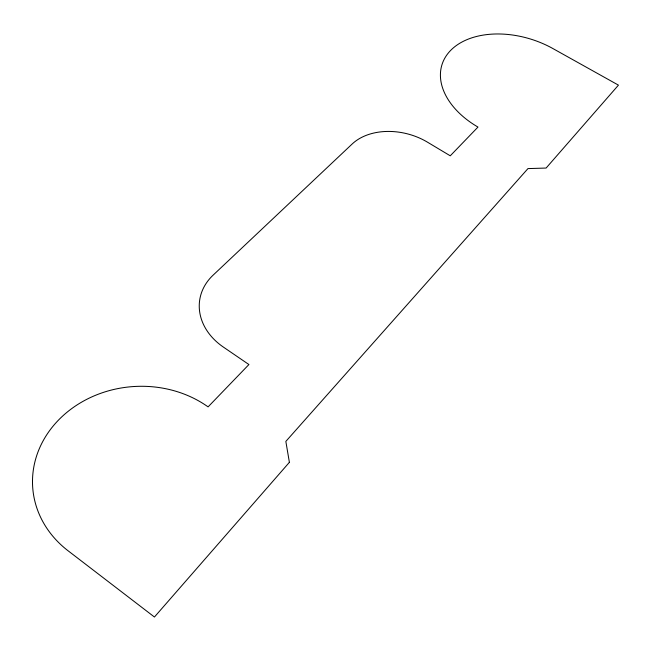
<?xml version="1.0" encoding="UTF-8"?>
<svg xmlns="http://www.w3.org/2000/svg" width="651" height="651" viewBox="0 0 651 651"><rect width="100%" height="100%" fill="white"/><g stroke="black" fill="none" stroke-linecap="round" stroke-linejoin="round"><path stroke-width="0.98" d="M289.386 462.332L154.442 617.026L68.77 551.307A107.106 93.557 -4 0 1 58.264 420.326A107.106 93.557 -4 0 1 208.084 406.883L248.926 364.536L223.35 347.064A62.87 50.16 8.8 0 1 213.105 275.161L352.175 143.993A56.206 40.338 14.8 0 1 427.455 142.162L450.264 155.809L477.98 127.075A77.925 51.25 17.8 0 1 450.451 50.615A77.925 51.25 17.8 0 1 553.431 48.849L618.45 85.135L546.116 168.048L527.969 168.593L285.846 441.402L289.386 462.332"/></g></svg>
